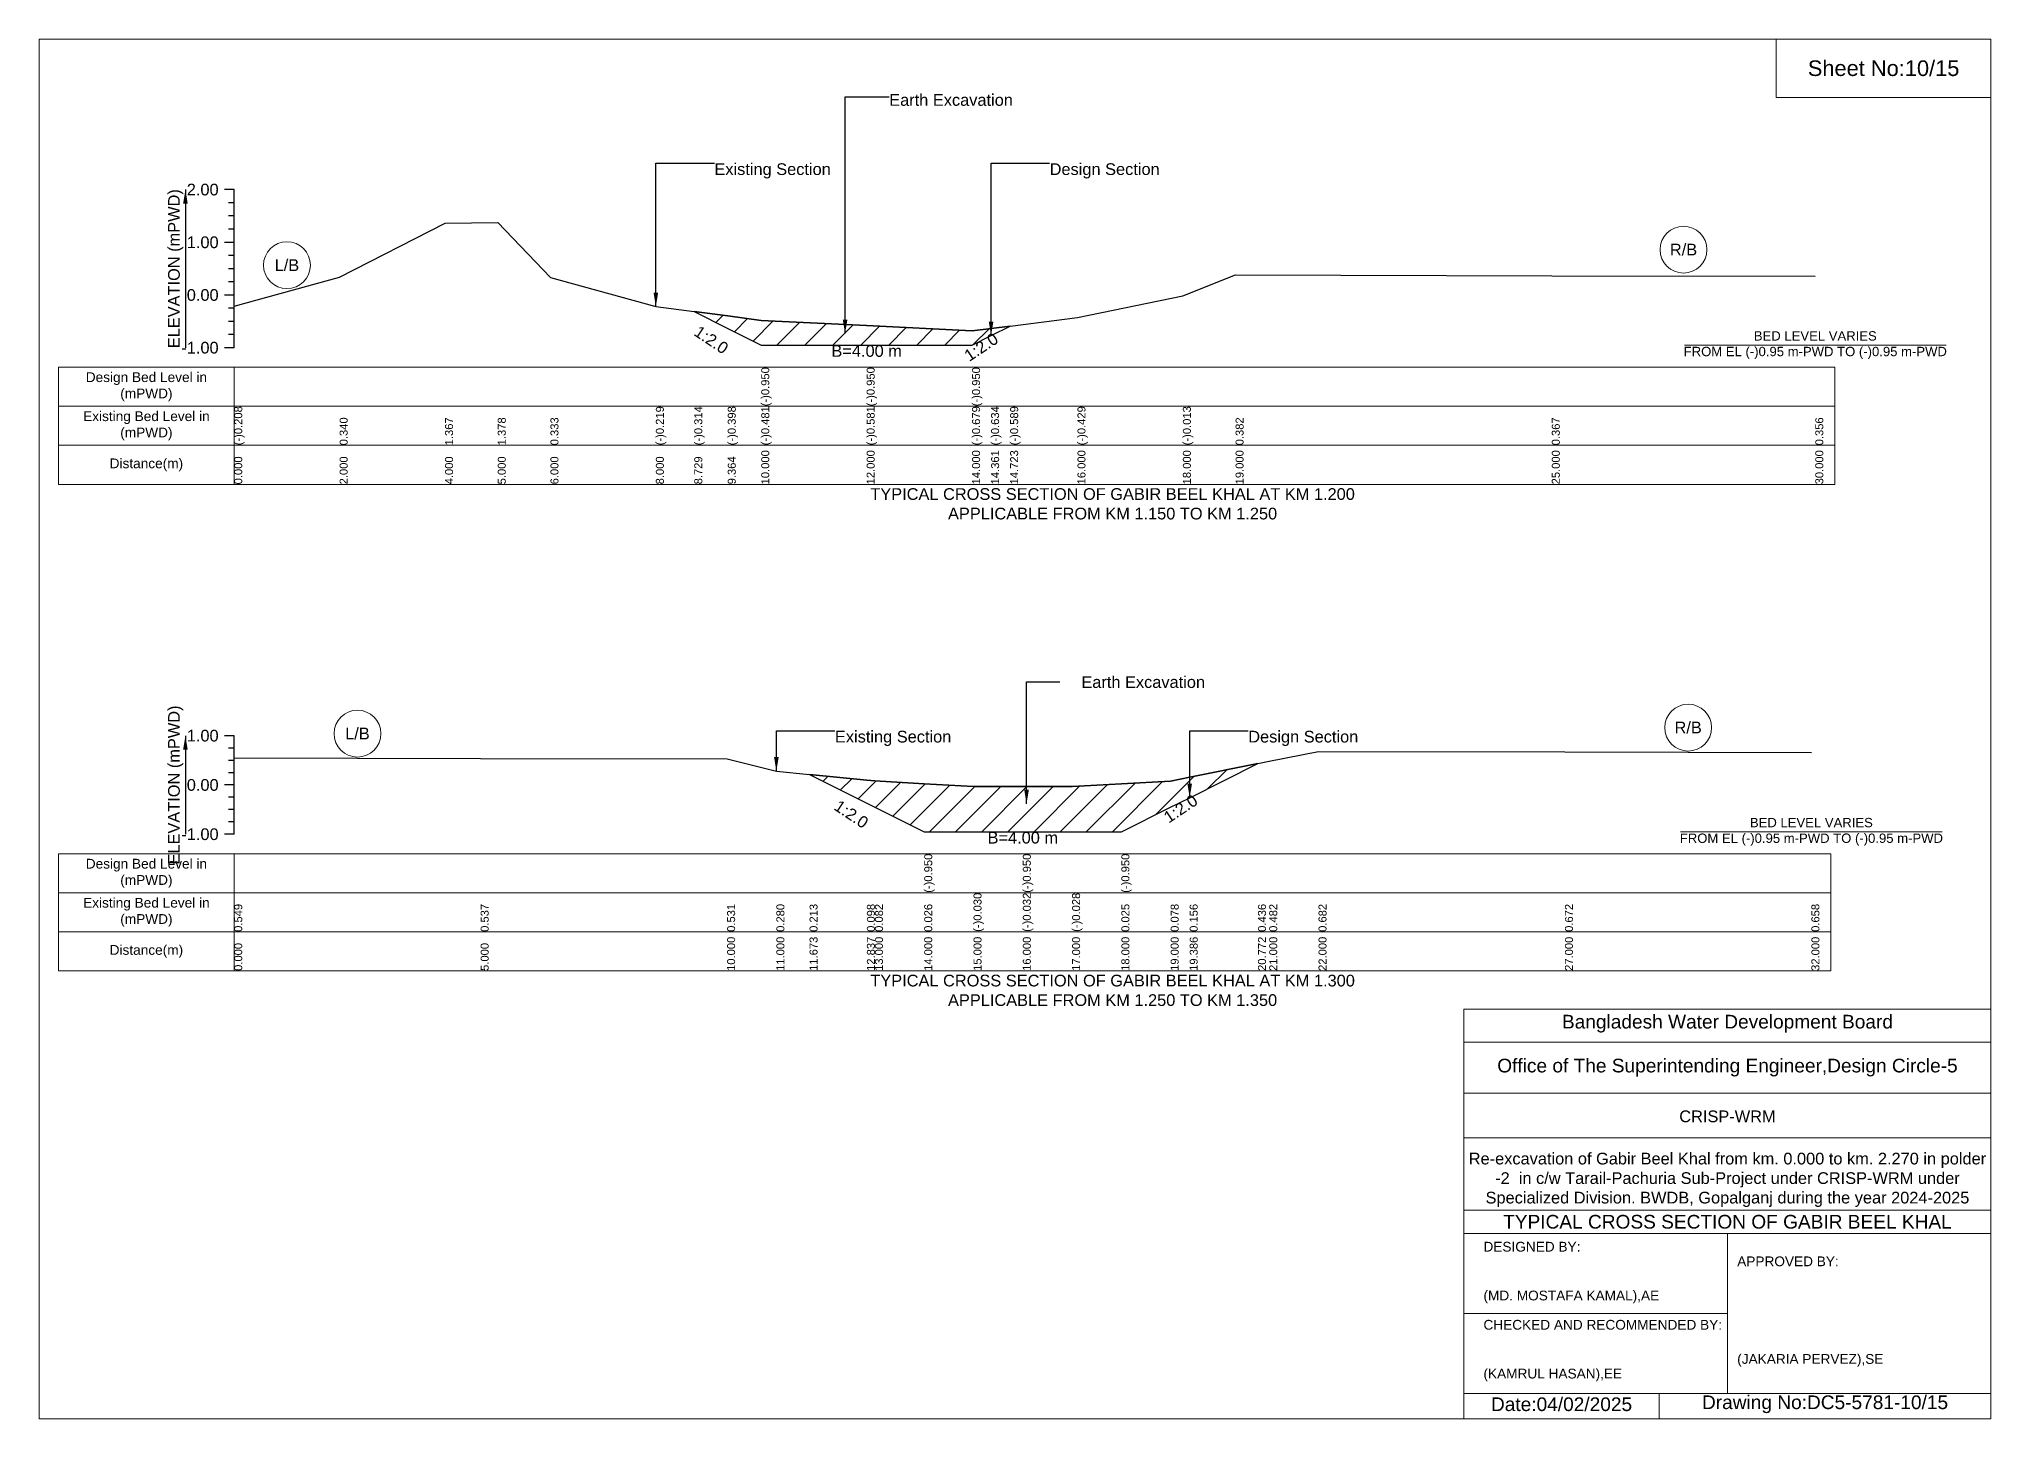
# Model space of a CAD drawing. Header units: inches. Extents: x 91000 to 258000, y -5656 to 6519.
# Drawn here: x 190000 to 198000, y -5656 to 0 of the extents above; entities that cross this region are included whole.
import ezdxf

# ---------------------------------------------------------------- set-up
doc = ezdxf.new("R2010")
doc.units = ezdxf.units.IN
doc.header["$LTSCALE"] = 7
doc.header["$MEASUREMENT"] = 0
for name, color, linetype, lineweight in [('Cross section Data Border', 7, 'Continuous', 9), ('Cross Section Labels', 7, 'Continuous', 9), ('Existing_Bed_Level for Xsection', 7, 'Continuous', 25)]:
    doc.layers.add(name, color=color, linetype=linetype, lineweight=lineweight)
doc.styles.get("Standard").update_dxf_attribs({"font": 'arial.ttf'})
doc.dimstyles.get("Standard").update_dxf_attribs({"dimtxt": 0.18, "dimasz": 0.18, "dimexe": 0.18, "dimexo": 0.0625, "dimgap": 0.09, "dimtad": 0, "dimtih": 1, "dimtoh": 1, "dimdec": 4, "dimzin": 0, "dimdsep": 46, "dimtxsty": 'Standard', "dimcen": 0.09, "dimadec": 0, "dimazin": 0, "dimtfac": 1, "dimtdec": 4, "dimtofl": 0, "dimtmove": 0, "dimatfit": 3, "dimfxl": 1, "dimtolj": 1, "dimtzin": 0, "dimarcsym": 0})

msp = doc.modelspace()

# ---------------------------------------------------------------- hatches: boundary and pattern name
at = {"layer": 'Existing_Bed_Level for Xsection'}
h = msp.add_hatch(dxfattribs=at)
h.set_pattern_fill('ANSI31', color=256, scale=648, style=0)
h.paths.add_polyline_path([(192685.5, -1117.3), (192822.7, -1185.9), (192960, -1254.5), (193392, -1254.5), (193824, -1254.5), (193902, -1215.5), (193980.1, -1176.5), (193902, -1186.2), (193824, -1196), (193392, -1174.8), (192960, -1153.2), (192822.7, -1135.2)])
h = msp.add_hatch(dxfattribs=at)
h.set_pattern_fill('ANSI31', color=256, scale=606, style=0)
h.paths.add_polyline_path([(193158, -3014.4), (193393, -3131.9), (193426, -3148.4), (193628, -3249.4), (193830, -3249.4), (194032, -3249.4), (194234, -3249.4), (194436, -3249.4), (194638, -3148.4), (194716, -3109.5), (194995.9, -2969.5), (194716, -3026), (194638, -3041.8), (194436, -3052.5), (194234, -3063.2), (194032, -3064), (193830, -3063.6), (193628, -3052.3), (193426, -3041), (193393, -3037.7)])

# ---------------------------------------------------------------- linework, layer by layer
at = {"layer": 'Cross section Data Border'}
for points in [[(190080, -1345.3), (197360, -1345.3), (197360, -1825.3), (190080, -1825.3)], [(190080, -3339.5), (197344, -3339.5), (197344, -3819.5), (190080, -3819.5)]]:
    msp.add_lwpolyline(points, close=True, dxfattribs=at)
for points in [[(190800, -1345.3), (190800, -1825.3)], [(190080, -1505.3), (197360, -1505.3)], [(190080, -1665.3), (197360, -1665.3)], [(190800, -3339.5), (190800, -3819.5)], [(190080, -3499.5), (197344, -3499.5)], [(190080, -3659.5), (197344, -3659.5)]]:
    msp.add_lwpolyline(points, dxfattribs=at)
at = {"layer": 'Cross Section Labels'}
for points in [[(190000, 0), (198000, 0), (198000, -5656), (190000, -5656)], [(197120, 0), (198000, 0), (198000, -240), (197120, -240)]]:
    msp.add_lwpolyline(points, close=True, dxfattribs=at)
for points in [[(196744.2, -1254.5), (197815.8, -1254.5)], [(196728.2, -3249.4), (197799.8, -3249.4)], [(195840, -5656), (195840, -3976), (198000, -3976)], [(195840, -4112), (198000, -4112)], [(195840, -4320), (198000, -4320)], [(195840, -4504), (198000, -4504)], [(195840, -4800), (198000, -4800)], [(195840, -4896), (198000, -4896)], [(196920, -4896), (196920, -5552)], [(195840, -5224), (196920, -5224)], [(195840, -5552), (198000, -5552)], [(196640, -5552), (196640, -5656)]]:
    msp.add_lwpolyline(points, dxfattribs=at)
for centre in [(196740, -863.3), (191016, -927.1), (191305, -2846.8), (196759, -2822.2)]:
    msp.add_circle(centre, 96, dxfattribs=at)
at = {"layer": 'Existing_Bed_Level for Xsection'}
for points in [[(190800, -617.3), (190760, -617.3)], [(190800, -1265.3), (190800, -1049.3), (190800, -833.3), (190800, -617.3)], [(190800, -671.3), (190776, -671.3)], [(190800, -725.3), (190776, -725.3)], [(190800, -779.3), (190776, -779.3)], [(190800, -1094.3), (191232, -975.9), (191664, -754.1), (191880, -751.7), (192096, -977.4), (192528, -1096.6), (192685.5, -1117.3), (192822.7, -1135.2), (192960, -1153.2), (192960, -1153.2), (193392, -1174.8), (193392, -1174.8), (193824, -1196), (193824, -1196), (193902, -1186.2), (193980.1, -1176.5), (194256, -1142), (194688, -1052.1), (194904, -966.8), (196200, -970.1), (197280, -972.4)], [(190800, -833.3), (190760, -833.3)], [(190800, -887.3), (190776, -887.3)], [(190800, -941.3), (190776, -941.3)], [(190800, -995.3), (190776, -995.3)], [(190800, -1049.3), (190760, -1049.3)], [(190800, -1103.3), (190776, -1103.3)], [(190800, -1157.3), (190776, -1157.3)], [(190800, -1265.3), (190760, -1265.3)], [(190800, -1211.3), (190776, -1211.3)], [(190800, -2855.5), (190760, -2855.5)], [(190800, -3259.5), (190800, -3057.5), (190800, -2855.5)], [(190800, -2906), (190776, -2906)], [(190800, -2956.5), (190776, -2956.5)], [(190800, -2946.6), (191810, -2949.1), (192820, -2950.3), (193022, -3001), (193158, -3014.4), (193393, -3037.7), (193426, -3041), (193628, -3052.3), (193628, -3052.3), (193830, -3063.6), (194032, -3064), (194032, -3064), (194234, -3063.2), (194436, -3052.5), (194436, -3052.5), (194638, -3041.8), (194716, -3026), (194995.9, -2969.5), (195042, -2960.2), (195244, -2919.8), (196254, -2921.8), (197264, -2924.6)], [(190800, -3007), (190776, -3007)], [(190800, -3057.5), (190760, -3057.5)], [(190800, -3108), (190776, -3108)], [(190800, -3158.5), (190776, -3158.5)], [(190800, -3259.5), (190760, -3259.5)], [(190800, -3209), (190776, -3209)]]:
    msp.add_lwpolyline(points, dxfattribs=at)
for points in [[(192685.5, -1117.3), (192685.5, -1117.3), (192822.7, -1185.9), (192960, -1254.5), (192960, -1254.5), (193392, -1254.5), (193392, -1254.5), (193824, -1254.5), (193824, -1254.5), (193902, -1215.5), (193980.1, -1176.5), (193902, -1186.2), (193824, -1196), (193824, -1196), (193392, -1174.8), (193392, -1174.8), (192960, -1153.2), (192960, -1153.2), (192822.7, -1135.2), (192685.5, -1117.3)], [(193158, -3014.4), (193158, -3014.4), (193393, -3131.9), (193426, -3148.4), (193628, -3249.4), (193628, -3249.4), (193830, -3249.4), (194032, -3249.4), (194032, -3249.4), (194234, -3249.4), (194436, -3249.4), (194436, -3249.4), (194638, -3148.4), (194716, -3109.5), (194995.9, -2969.5), (194716, -3026), (194638, -3041.8), (194436, -3052.5), (194436, -3052.5), (194234, -3063.2), (194032, -3064), (194032, -3064), (193830, -3063.6), (193628, -3052.3), (193628, -3052.3), (193426, -3041), (193393, -3037.7), (193158, -3014.4)]]:
    msp.add_lwpolyline(points, close=True, dxfattribs=at)

# ---------------------------------------------------------------- texts
at = {"layer": 'Cross section Data Border', "char_height": 40, "width": 640, "attachment_point": 5}
for s, insert in [('Design Bed Level in (mPWD)', (190440, -1425.3)), ('Existing Bed Level in (mPWD)', (190440, -1585.3)), ('Distance(m)', (190440, -1745.3)), ('Design Bed Level in (mPWD)', (190440, -3419.5)), ('Existing Bed Level in (mPWD)', (190440, -3579.5)), ('Distance(m)', (190440, -3739.5))]:
    msp.add_mtext(s, dxfattribs=dict(at, insert=insert))
at = {"layer": 'Cross Section Labels'}
for s, insert, char_height, attachment_point in [('Sheet No:10/15', (197560, -120), 64, 5), ('Earth Excavation', (193484.5, -225.7), 48, 1), ('Existing Section', (192768, -509.3), 48, 1), ('Design Section', (194142, -509.3), 48, 1), ('R/B', (196740, -863.3), 48, 5), ('L/B', (191016, -927.1), 48, 5), ('BED LEVEL VARIES ^JFROM EL (-)0.95 m-PWD TO (-)0.95 m-PWD', (197280, -1254.5), 38.4, 5), ('B=4.00 m', (193392, -1254.5), 48, 2), ('TYPICAL CROSS SECTION OF GABIR BEEL KHAL AT KM 1.200^JAPPLICABLE FROM KM 1.150 TO KM 1.250', (194400, -1905.3), 48, 5), ('Earth Excavation', (194272, -2611.6), 48, 1), ('R/B', (196759, -2822.2), 48, 5), ('L/B', (191305, -2846.8), 48, 5), ('Existing Section', (193262, -2835.3), 48, 1), ('Design Section', (194956, -2835.3), 48, 1), ('BED LEVEL VARIES ^JFROM EL (-)0.95 m-PWD TO (-)0.95 m-PWD', (197264, -3249.4), 38.4, 5), ('B=4.00 m', (194032, -3249.4), 48, 2), ('TYPICAL CROSS SECTION OF GABIR BEEL KHAL AT KM 1.300^JAPPLICABLE FROM KM 1.250 TO KM 1.350', (194400, -3899.5), 48, 5), ('Bangladesh Water Development Board', (196920, -4036), 56, 5), ('Office of The Superintending Engineer,Design Circle-5', (196920, -4216), 56, 5)]:
    msp.add_mtext(s, dxfattribs=dict(at, insert=insert, char_height=char_height, attachment_point=attachment_point))
at = {"layer": 'Cross Section Labels', "char_height": 48, "attachment_point": 2}
for insert, rotation in [((192768.7, -1212.9), 326.30993), ((193848, -1242.5), 33.69007), ((194665.5, -3134.7), 33.69007), ((193342.5, -3157.2), 326.30993)]:
    msp.add_mtext('1:2.0', dxfattribs=dict(at, insert=insert, rotation=rotation))
at = {"layer": 'Cross Section Labels'}
for s, insert, char_height, width, attachment_point in [('CRISP-WRM', (196920, -4416), 48, 2240, 5), ('Re-excavation of Gabir Beel Khal from km. 0.000 to km. 2.270 in polder -2  in c/w Tarail-Pachuria Sub-Project under CRISP-WRM under Specialized Division. BWDB, Gopalganj during the year 2024-2025', (196920, -4676), 48, 2160, 5), ('TYPICAL CROSS SECTION OF GABIR BEEL KHAL', (196920, -4848), 56, 2240, 5), ('DESIGNED BY:^J^J^J(MD. MOSTAFA KAMAL),AE', (195920, -5056), 40, 1120, 4), ('APPROVED BY:^J^J^J^J^J^J(JAKARIA PERVEZ),SE', (196960, -5216), 40, 1120, 4), ('CHECKED AND RECOMMENDED BY:^J^J^J(KAMRUL HASAN),EE', (195920, -5376), 40, 1120, 4), ('Date:04/02/2025', (196240, -5596), 56, 1120, 5), ('Drawing No:DC5-5781-10/15', (197320, -5596), 56, 1760, 5)]:
    msp.add_mtext(s, dxfattribs=dict(at, insert=insert, char_height=char_height, width=width, attachment_point=attachment_point))
at = {"layer": 'Existing_Bed_Level for Xsection', "rotation": 90}
for s, insert, char_height, attachment_point in [('ELEVATION (mPWD)', (190560, -941.3), 48, 5), ('(-)0.950', (192960, -1505.3), 32.8, 1), ('(-)0.950', (193392, -1505.3), 32.8, 1), ('(-)0.950', (193824, -1505.3), 32.8, 1), ('(-)0.208', (190800, -1665.3), 32.8, 1), ('(-)0.219', (192528, -1665.3), 32.8, 1), ('(-)0.314', (192685.5, -1665.3), 32.8, 1), ('(-)0.398', (192822.7, -1665.3), 32.8, 1), ('(-)0.481', (192960, -1665.3), 32.8, 1), ('(-)0.581', (193392, -1665.3), 32.8, 1), ('(-)0.679', (193824, -1665.3), 32.8, 1), ('(-)0.634', (193902, -1665.3), 32.8, 1), ('(-)0.589', (193980.1, -1665.3), 32.8, 1), ('(-)0.429', (194256, -1665.3), 32.8, 1), ('(-)0.013', (194688, -1665.3), 32.8, 1), ('0.340', (191232, -1665.3), 32.8, 1), ('1.367', (191664, -1665.3), 32.8, 1), ('1.378', (191880, -1665.3), 32.8, 1), ('0.333', (192096, -1665.3), 32.8, 1), ('0.382', (194904, -1665.3), 32.8, 1), ('0.367', (196200, -1665.3), 32.8, 1), ('0.356', (197280, -1665.3), 32.8, 1), ('0.000', (190800, -1825.3), 32.8, 1), ('2.000', (191232, -1825.3), 32.8, 1), ('4.000', (191664, -1825.3), 32.8, 1), ('5.000', (191880, -1825.3), 32.8, 1), ('6.000', (192096, -1825.3), 32.8, 1), ('8.000', (192528, -1825.3), 32.8, 1), ('8.729', (192685.5, -1825.3), 32.8, 1), ('9.364', (192822.7, -1825.3), 32.8, 1), ('10.000', (192960, -1825.3), 32.8, 1), ('12.000', (193392, -1825.3), 32.8, 1), ('14.000', (193824, -1825.3), 32.8, 1), ('14.361', (193902, -1825.3), 32.8, 1), ('14.723', (193980.1, -1825.3), 32.8, 1), ('16.000', (194256, -1825.3), 32.8, 1), ('18.000', (194688, -1825.3), 32.8, 1), ('19.000', (194904, -1825.3), 32.8, 1), ('25.000', (196200, -1825.3), 32.8, 1), ('30.000', (197280, -1825.3), 32.8, 1), ('ELEVATION (mPWD)', (190560, -3057.5), 48, 5), ('(-)0.950', (193628, -3499.5), 32.8, 1), ('(-)0.950', (194032, -3499.5), 32.8, 1), ('(-)0.950', (194436, -3499.5), 32.8, 1), ('(-)0.030', (193830, -3659.5), 32.8, 1), ('(-)0.032', (194032, -3659.5), 32.8, 1), ('(-)0.028', (194234, -3659.5), 32.8, 1), ('0.549', (190800, -3659.5), 32.8, 1), ('0.537', (191810, -3659.5), 32.8, 1), ('0.531', (192820, -3659.5), 32.8, 1), ('0.280', (193022, -3659.5), 32.8, 1), ('0.213', (193158, -3659.5), 32.8, 1), ('0.098', (193393, -3659.5), 32.8, 1), ('0.082', (193426, -3659.5), 32.8, 1), ('0.026', (193628, -3659.5), 32.8, 1), ('0.025', (194436, -3659.5), 32.8, 1), ('0.078', (194638, -3659.5), 32.8, 1), ('0.156', (194716, -3659.5), 32.8, 1), ('0.436', (194995.9, -3659.5), 32.8, 1), ('0.482', (195042, -3659.5), 32.8, 1), ('0.682', (195244, -3659.5), 32.8, 1), ('0.672', (196254, -3659.5), 32.8, 1), ('0.658', (197264, -3659.5), 32.8, 1), ('0.000', (190800, -3819.5), 32.8, 1), ('5.000', (191810, -3819.5), 32.8, 1), ('10.000', (192820, -3819.5), 32.8, 1), ('11.000', (193022, -3819.5), 32.8, 1), ('11.673', (193158, -3819.5), 32.8, 1), ('12.837', (193393, -3819.5), 32.8, 1), ('13.000', (193426, -3819.5), 32.8, 1), ('14.000', (193628, -3819.5), 32.8, 1), ('15.000', (193830, -3819.5), 32.8, 1), ('16.000', (194032, -3819.5), 32.8, 1), ('17.000', (194234, -3819.5), 32.8, 1), ('18.000', (194436, -3819.5), 32.8, 1), ('19.000', (194638, -3819.5), 32.8, 1), ('19.386', (194716, -3819.5), 32.8, 1), ('20.772', (194995.9, -3819.5), 32.8, 1), ('21.000', (195042, -3819.5), 32.8, 1), ('22.000', (195244, -3819.5), 32.8, 1), ('27.000', (196254, -3819.5), 32.8, 1), ('32.000', (197264, -3819.5), 32.8, 1)]:
    msp.add_mtext(s, dxfattribs=dict(at, insert=insert, char_height=char_height, attachment_point=attachment_point))
at = {"layer": 'Existing_Bed_Level for Xsection', "char_height": 48, "attachment_point": 6}
for s, insert in [('2.00', (190736, -617.3)), ('1.00', (190736, -833.3)), ('0.00', (190736, -1049.3)), ('-1.00', (190736, -1265.3)), ('1.00', (190736, -2855.5)), ('0.00', (190736, -3057.5)), ('-1.00', (190736, -3259.5))]:
    msp.add_mtext(s, dxfattribs=dict(at, insert=insert))

# ---------------------------------------------------------------- leaders
at = {"layer": 'Cross Section Labels', "annotation_type": 0, "has_hookline": 1, "hookline_direction": 0}
for points, text_width in [([(193303.6, -1207.3), (193303.6, -236.8), (193484.5, -236.8)], 497), ([(192528, -1096.6), (192528, -509.3), (192767.9, -509.3)], 467.2), ([(193902, -1215.5), (193902, -509.3), (194142, -509.3)], 441.2), ([(194047.3, -3134.8), (194047.3, -2634.3), (194184.4, -2634.3)], 497), ([(193022, -3001), (193022, -2835.3), (193261.9, -2835.3)], 467.2), ([(194716, -3109.5), (194716, -2835.3), (194955.9, -2835.3)], 441.2)]:
    msp.add_leader(points, dimstyle='Standard', override={"dimasz": 57.6}, dxfattribs=dict(at, text_width=text_width))
at = {"layer": 'Existing_Bed_Level for Xsection'}
for points in [[(190600, -617.3), (190600, -1265.3)], [(190600, -2855.5), (190600, -3259.5)]]:
    msp.add_leader(points, dimstyle='Standard', override={"dimasz": 57.6}, dxfattribs=at)

doc.saveas('drawing.dxf')
